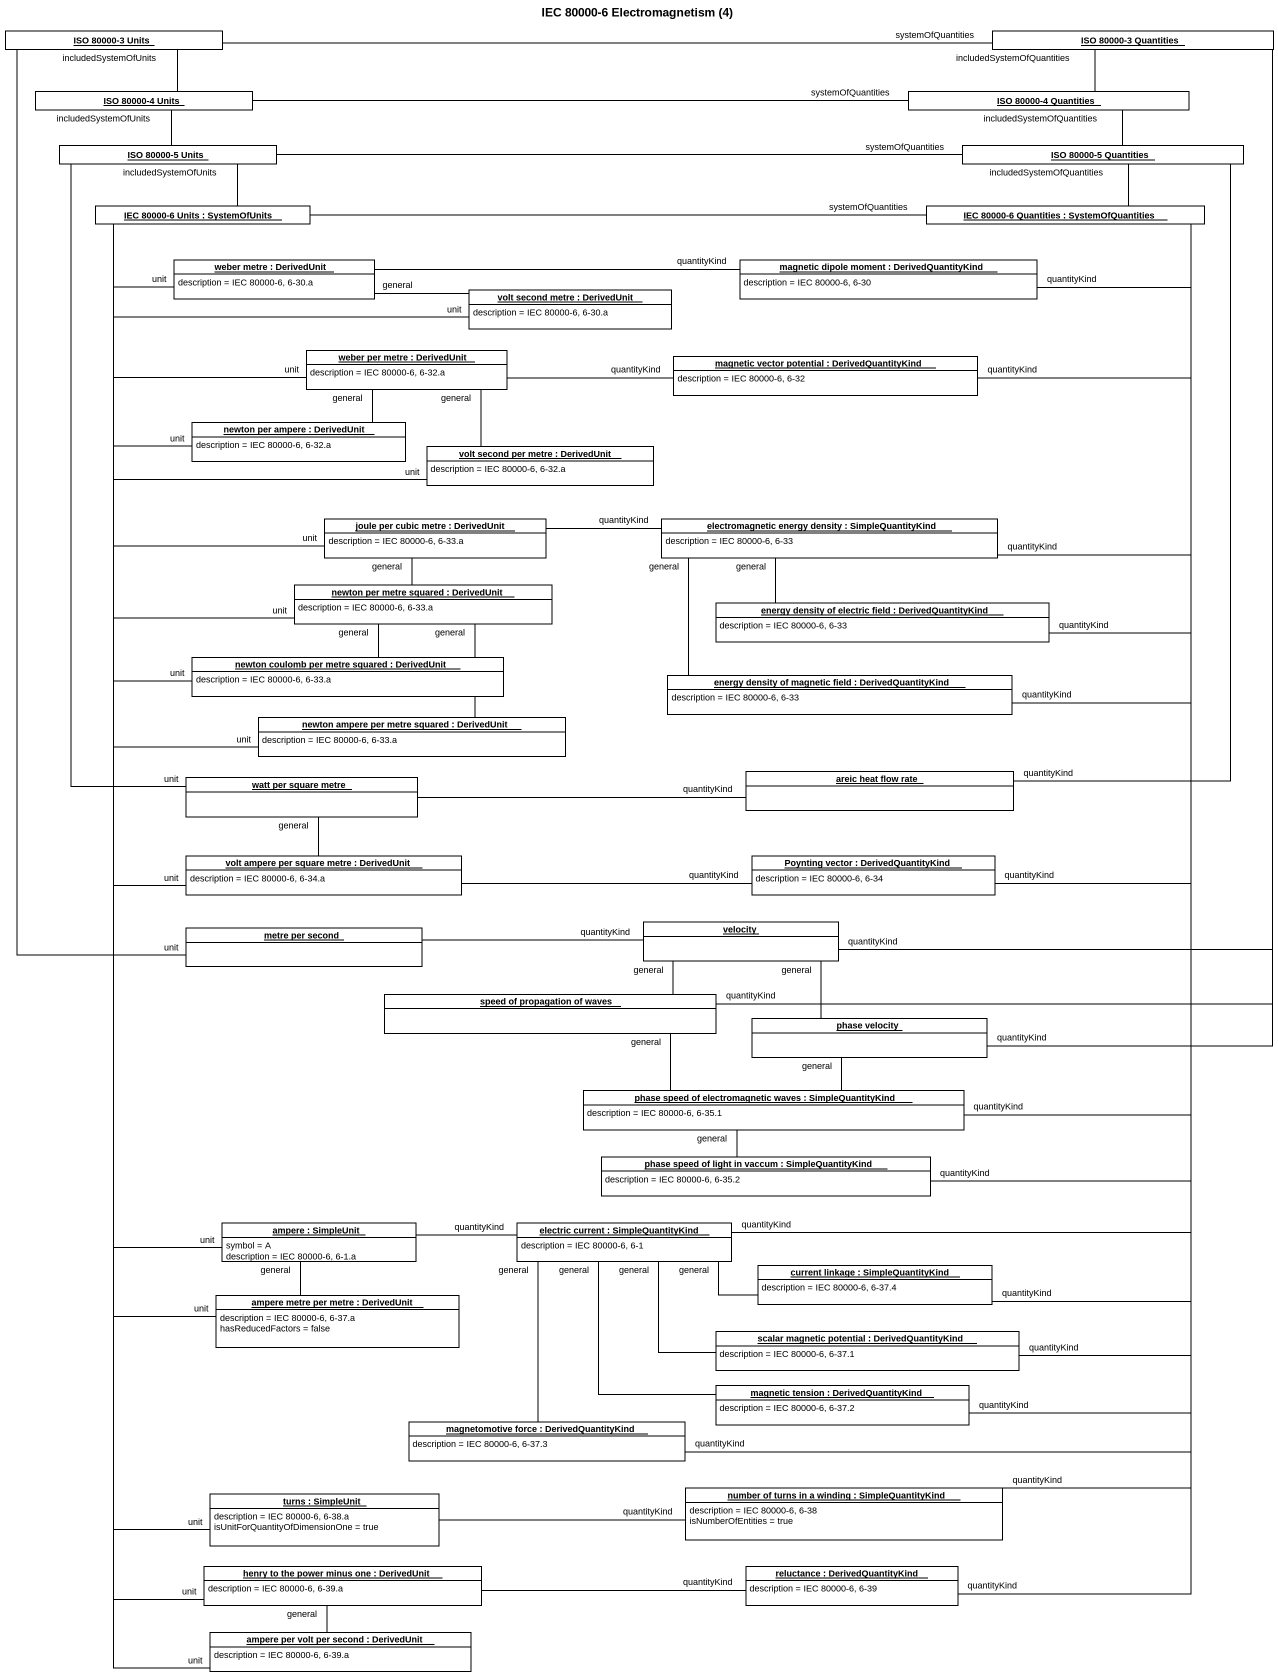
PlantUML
@startuml
title IEC 80000-6 Electromagnetism (4)
hide circle
hide empty members
object "ISO 80000-3 Units" as ISO_80000_3_Units #FFFFFF
object "ISO 80000-3 Quantities" as ISO_80000_3_Quantities #FFFFFF
object "ISO 80000-4 Units" as ISO_80000_4_Units #FFFFFF
object "ISO 80000-4 Quantities" as ISO_80000_4_Quantities #FFFFFF
object "ISO 80000-5 Units" as ISO_80000_5_Units #FFFFFF
object "ISO 80000-5 Quantities" as ISO_80000_5_Quantities #FFFFFF
object "IEC 80000-6 Units : SystemOfUnits" as IEC_80000_6_Units #FFFFFF
object "IEC 80000-6 Quantities : SystemOfQuantities" as IEC_80000_6_Quantities #FFFFFF
object "weber metre : DerivedUnit" as weber_metre #FFFFFF {
  description = IEC 80000-6, 6-30.a
}
object "magnetic dipole moment : DerivedQuantityKind" as magnetic_dipole_moment #FFFFFF {
  description = IEC 80000-6, 6-30
}
object "volt second metre : DerivedUnit" as volt_second_metre #FFFFFF {
  description = IEC 80000-6, 6-30.a
}
object "weber per metre : DerivedUnit" as weber_per_metre #FFFFFF {
  description = IEC 80000-6, 6-32.a
}
object "magnetic vector potential : DerivedQuantityKind" as magnetic_vector_potential #FFFFFF {
  description = IEC 80000-6, 6-32
}
object "newton per ampere : DerivedUnit" as newton_per_ampere #FFFFFF {
  description = IEC 80000-6, 6-32.a
}
object "volt second per metre : DerivedUnit" as volt_second_per_metre #FFFFFF {
  description = IEC 80000-6, 6-32.a
}
object "joule per cubic metre : DerivedUnit" as joule_per_cubic_metre #FFFFFF {
  description = IEC 80000-6, 6-33.a
}
object "electromagnetic energy density : SimpleQuantityKind" as electromagnetic_energy #FFFFFF {
  description = IEC 80000-6, 6-33
}
object "newton per metre squared : DerivedUnit" as newton_per_metre_squared #FFFFFF {
  description = IEC 80000-6, 6-33.a
}
object "energy density of electric field : DerivedQuantityKind" as energy_density_of_electric #FFFFFF {
  description = IEC 80000-6, 6-33
}
object "newton coulomb per metre squared : DerivedUnit" as newton_coulomb_per_metre #FFFFFF {
  description = IEC 80000-6, 6-33.a
}
object "energy density of magnetic field : DerivedQuantityKind" as energy_density_of_magnetic #FFFFFF {
  description = IEC 80000-6, 6-33
}
object "newton ampere per metre squared : DerivedUnit" as newton_ampere_per_metre #FFFFFF {
  description = IEC 80000-6, 6-33.a
}
object "areic heat flow rate" as areic_heat_flow_rate #FFFFFF
object "watt per square metre" as watt_per_square_metre #FFFFFF
object "volt ampere per square metre : DerivedUnit" as volt_ampere_per_square_metre #FFFFFF {
  description = IEC 80000-6, 6-34.a
}
object "Poynting vector : DerivedQuantityKind" as Poynting_vector #FFFFFF {
  description = IEC 80000-6, 6-34
}
object "metre per second" as metre_per_second #FFFFFF
object velocity #FFFFFF
object "speed of propagation of waves" as speed_of_propagation_of #FFFFFF
object "phase velocity" as phase_velocity #FFFFFF
object "phase speed of electromagnetic waves : SimpleQuantityKind" as phase_speed_of #FFFFFF {
  description = IEC 80000-6, 6-35.1
}
object "phase speed of light in vaccum : SimpleQuantityKind" as phase_speed_of_light_in #FFFFFF {
  description = IEC 80000-6, 6-35.2
}
object "ampere : SimpleUnit" as ampere #FFFFFF {
  symbol = A
  description = IEC 80000-6, 6-1.a
}
object "electric current : SimpleQuantityKind" as electric_current #FFFFFF {
  description = IEC 80000-6, 6-1
}
object "current linkage : SimpleQuantityKind" as current_linkage #FFFFFF {
  description = IEC 80000-6, 6-37.4
}
object "ampere metre per metre : DerivedUnit" as ampere_metre_per_metre #FFFFFF {
  description = IEC 80000-6, 6-37.a
  hasReducedFactors = false
}
object "scalar magnetic potential : DerivedQuantityKind" as scalar_magnetic_potential #FFFFFF {
  description = IEC 80000-6, 6-37.1
}
object "magnetic tension : DerivedQuantityKind" as magnetic_tension #FFFFFF {
  description = IEC 80000-6, 6-37.2
}
object "magnetomotive force : DerivedQuantityKind" as magnetomotive_force #FFFFFF {
  description = IEC 80000-6, 6-37.3
}
object "turns : SimpleUnit" as turns #FFFFFF {
  description = IEC 80000-6, 6-38.a
  isUnitForQuantityOfDimensionOne = true
}
object "number of turns in a winding : SimpleQuantityKind" as number_of_turns_in_a_winding #FFFFFF {
  description = IEC 80000-6, 6-38
  isNumberOfEntities = true
}
object "henry to the power minus one : DerivedUnit" as henry_to_the_power_minus_one #FFFFFF {
  description = IEC 80000-6, 6-39.a
}
object "reluctance : DerivedQuantityKind" as reluctance #FFFFFF {
  description = IEC 80000-6, 6-39
}
object "ampere per volt per second : DerivedUnit" as ampere_per_volt_per_second #FFFFFF {
  description = IEC 80000-6, 6-39.a
}
ISO_80000_3_Units -- ISO_80000_4_Units : includedSystemOfUnits
ISO_80000_3_Quantities -left- ISO_80000_3_Units : systemOfQuantities
ISO_80000_3_Quantities -- ISO_80000_4_Quantities : includedSystemOfQuantities
ISO_80000_4_Units -- ISO_80000_5_Units : includedSystemOfUnits
ISO_80000_4_Quantities -left- ISO_80000_4_Units : systemOfQuantities
ISO_80000_4_Quantities -- ISO_80000_5_Quantities : includedSystemOfQuantities
ISO_80000_5_Units -- IEC_80000_6_Units : includedSystemOfUnits
ISO_80000_5_Quantities -left- ISO_80000_5_Units : systemOfQuantities
ISO_80000_5_Quantities -- IEC_80000_6_Quantities : includedSystemOfQuantities
IEC_80000_6_Quantities -left- IEC_80000_6_Units : systemOfQuantities
weber_metre -up- IEC_80000_6_Units : unit
weber_metre -right- magnetic_dipole_moment : quantityKind
weber_metre -right- volt_second_metre : general
magnetic_dipole_moment -right- IEC_80000_6_Quantities : quantityKind
volt_second_metre -left- IEC_80000_6_Units : unit
weber_per_metre -up- IEC_80000_6_Units : unit
weber_per_metre -right- magnetic_vector_potential : quantityKind
weber_per_metre -- newton_per_ampere : general
weber_per_metre -- volt_second_per_metre : general
magnetic_vector_potential -up- IEC_80000_6_Quantities : quantityKind
newton_per_ampere -up- IEC_80000_6_Units : unit
volt_second_per_metre -up- IEC_80000_6_Units : unit
joule_per_cubic_metre -up- IEC_80000_6_Units : unit
joule_per_cubic_metre -right- electromagnetic_energy : quantityKind
joule_per_cubic_metre -- newton_per_metre_squared : general
electromagnetic_energy -up- IEC_80000_6_Quantities : quantityKind
newton_per_metre_squared -up- IEC_80000_6_Units : unit
newton_per_metre_squared -- newton_coulomb_per_metre : general
newton_per_metre_squared -- newton_ampere_per_metre : general
energy_density_of_electric -up- IEC_80000_6_Quantities : quantityKind
energy_density_of_electric -up- electromagnetic_energy : general
newton_coulomb_per_metre -up- IEC_80000_6_Units : unit
energy_density_of_magnetic -up- IEC_80000_6_Quantities : quantityKind
energy_density_of_magnetic -up- electromagnetic_energy : general
newton_ampere_per_metre -up- IEC_80000_6_Units : unit
areic_heat_flow_rate -up- ISO_80000_5_Quantities : quantityKind
watt_per_square_metre -up- ISO_80000_5_Units : unit
watt_per_square_metre -right- areic_heat_flow_rate : quantityKind
watt_per_square_metre -- volt_ampere_per_square_metre : general
volt_ampere_per_square_metre -up- IEC_80000_6_Units : unit
volt_ampere_per_square_metre -right- Poynting_vector : quantityKind
Poynting_vector -up- IEC_80000_6_Quantities : quantityKind
metre_per_second -up- ISO_80000_3_Units : unit
metre_per_second -right- velocity : quantityKind
velocity -up- ISO_80000_3_Quantities : quantityKind
speed_of_propagation_of -up- ISO_80000_3_Quantities : quantityKind
speed_of_propagation_of -right- velocity : general
phase_velocity -up- ISO_80000_3_Quantities : quantityKind
phase_velocity -up- velocity : general
phase_speed_of -up- IEC_80000_6_Quantities : quantityKind
phase_speed_of -left- speed_of_propagation_of : general
phase_speed_of -up- phase_velocity : general
phase_speed_of_light_in -up- IEC_80000_6_Quantities : quantityKind
phase_speed_of_light_in -up- phase_speed_of : general
ampere -up- IEC_80000_6_Units : unit
ampere -right- electric_current : quantityKind
ampere -- ampere_metre_per_metre : general
electric_current -up- IEC_80000_6_Quantities : quantityKind
current_linkage -up- IEC_80000_6_Quantities : quantityKind
current_linkage -left- electric_current : general
ampere_metre_per_metre -up- IEC_80000_6_Units : unit
scalar_magnetic_potential -up- IEC_80000_6_Quantities : quantityKind
scalar_magnetic_potential -left- electric_current : general
magnetic_tension -up- IEC_80000_6_Quantities : quantityKind
magnetic_tension -up- electric_current : general
magnetomotive_force -up- IEC_80000_6_Quantities : quantityKind
magnetomotive_force -up- electric_current : general
turns -up- IEC_80000_6_Units : unit
turns -right- number_of_turns_in_a_winding : quantityKind
number_of_turns_in_a_winding -up- IEC_80000_6_Quantities : quantityKind
henry_to_the_power_minus_one -up- IEC_80000_6_Units : unit
henry_to_the_power_minus_one -right- reluctance : quantityKind
henry_to_the_power_minus_one -- ampere_per_volt_per_second : general
reluctance -up- IEC_80000_6_Quantities : quantityKind
ampere_per_volt_per_second -up- IEC_80000_6_Units : unit
@enduml
